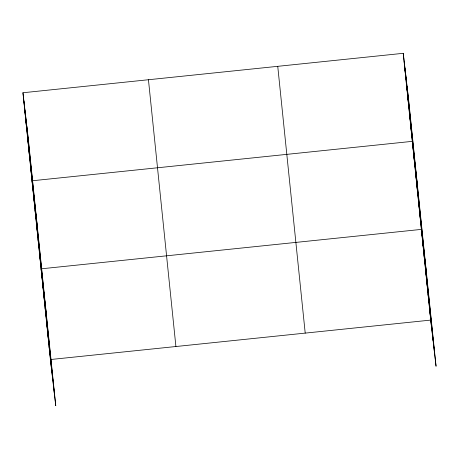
<?xml version="1.0" encoding="UTF-8"?>
<svg xmlns="http://www.w3.org/2000/svg" width="459" height="459" viewBox="0 0 459 459"><rect width="100%" height="100%" fill="white"/><g stroke="black" fill="none" stroke-linecap="round" stroke-linejoin="round"><path stroke-width="0.69" d="M22.95 92.752L28.292 138.905L55.757 405.687L50.415 359.54L22.95 92.752L403.243 53.313L408.585 99.46L436.05 366.248L430.708 320.095L403.243 53.313M50.415 359.54L430.708 320.095M404.758 67.984L405.716 76.269M406.267 82.66L407.225 90.945M407.776 97.331L408.734 105.616M409.285 112.002L410.248 120.287M410.799 126.678L411.757 134.963M417.65 187.501L412.308 141.349L32.015 180.794L37.351 226.941M413.817 156.026L414.775 164.311M415.332 170.696L416.29 178.981M416.841 185.367L417.799 193.652M418.35 200.044L419.308 208.329M419.859 214.714L420.823 222.999M426.709 275.538L421.373 229.391L41.075 268.831L46.416 314.983M422.705 242.346L423.663 250.631M424.041 255.307L425 263.592M425.373 268.263L426.331 276.548M426.709 281.218L427.668 289.509M428.04 294.179L428.999 302.464M429.377 307.134L430.335 315.425M24.459 107.429L25.417 115.714M25.974 122.1L26.932 130.385M27.483 136.776L28.441 145.061M28.992 151.447L29.95 159.732M30.501 166.118L31.464 174.403M33.524 195.465L34.482 203.75M35.033 210.142L35.991 218.427M36.548 224.812L37.506 233.097M38.057 239.483L39.015 247.768M39.566 254.16L40.524 262.445M42.412 281.792L43.37 290.077M43.743 294.747L44.707 303.032M45.08 307.708L46.038 315.993M46.411 320.663L47.375 328.948M47.747 333.624L48.706 341.909M49.084 346.579L50.042 354.864M407.139 86.969L434.604 353.751M405.647 74.094L433.112 340.876M404.201 61.598L431.667 328.38M277.747 66.325L305.212 333.114M148.446 79.74L175.912 346.522M26.846 126.409L54.311 393.191M25.354 113.534L52.819 380.316M23.908 101.037L51.374 367.825"/></g></svg>
